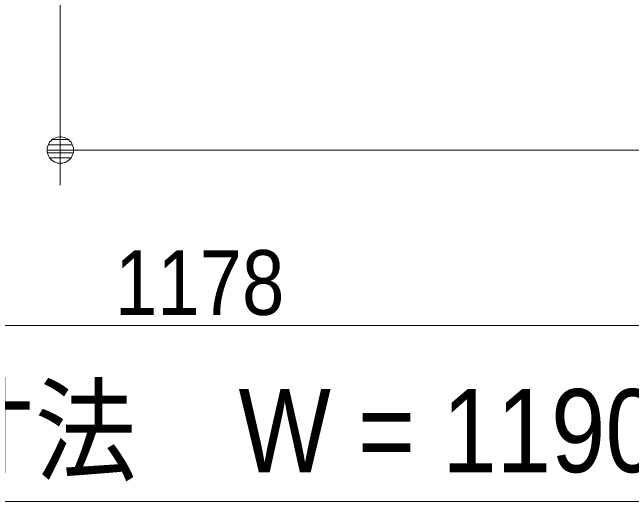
# Model space of a CAD drawing. Units: millimetres, scale not verified. Extents: x -4547 to 4547, y -2284 to 2284.
# Drawn here: x -2618.5 to -2354.7, y 742 to 950.4 of the extents above; entities that cross this region are included whole.
import ezdxf
from ezdxf.enums import TextEntityAlignment as Align

# ---------------------------------------------------------------- set-up
doc = ezdxf.new("R2010")
doc.units = ezdxf.units.MM
doc.header["$LTSCALE"] = 20
doc.layers.add('0-2_0', color=7, linetype='Continuous', lineweight=9)
doc.layers.add('0-4_2寸法-1', color=7, linetype='Continuous', lineweight=9)
doc.styles.add('ＭＳ Ｐゴシック', font='')
doc.styles.get('ＭＳ Ｐゴシック').set_extended_font_data('MS PGothic')

# ---------------------------------------------------------------- blocks, each defined once
blk = doc.blocks.new('_Dot')
at = {"layer": '0-2_0'}
for p, q in [((7.99, 6), (-7.99, 6)), ((-10, 0), (-20, 0)), ((9.78, 2), (-9.78, 2)), ((9.16, -3.98), (-9.16, -3.98)), ((6, -7.98), (-6, -7.98))]:
    blk.add_line(p, q, dxfattribs=at)
for points in [[(10, 0), (9.92, 1.25), (9.69, 2.49), (9.3, 3.68), (8.76, 4.82), (8.09, 5.88), (7.29, 6.85), (6.37, 7.71), (5.36, 8.44), (4.26, 9.05), (3.09, 9.51), (1.87, 9.82), (0.63, 9.98), (-0.63, 9.98), (-1.87, 9.82), (-3.09, 9.51), (-4.26, 9.05), (-5.36, 8.44), (-6.37, 7.71), (-7.29, 6.85), (-8.09, 5.88), (-8.76, 4.82), (-9.3, 3.68), (-9.69, 2.49), (-9.92, 1.25), (-10, 0), (0, 0)], [(-10, 0), (-9.92, -1.25), (-9.69, -2.49), (-9.3, -3.68), (-8.76, -4.82), (-8.09, -5.88), (-7.29, -6.85), (-6.37, -7.71), (-5.36, -8.44), (-4.26, -9.05), (-3.09, -9.51), (-1.87, -9.82), (-0.63, -9.98), (0.63, -9.98), (1.87, -9.82), (3.09, -9.51), (4.26, -9.05), (5.36, -8.44), (6.37, -7.71), (7.29, -6.85), (8.09, -5.88), (8.76, -4.82), (9.3, -3.68), (9.69, -2.49), (9.92, -1.25), (10, 0), (0, 0)]]:
    blk.add_lwpolyline(points, close=True, dxfattribs=at)

msp = doc.modelspace()

# ---------------------------------------------------------------- linework, layer by layer
at = {"layer": '0-4_2寸法-1'}
for p, q in [((-2598.08, 1079.5), (-2598.08, 876.77)), ((-2586.82, 891.77), (-1686.88, 891.77)), ((-3426.87, 817), (-1646.88, 817)), ((-3456.87, 742), (-1616.88, 742))]:
    msp.add_line(p, q, dxfattribs=at)

# ---------------------------------------------------------------- block references
at = {"layer": '0-4_2寸法-1', "xscale": 0.5627563, "yscale": 0.5627563, "rotation": 180}
msp.add_blockref('_Dot', (-2598.08, 891.77), dxfattribs=at)

# ---------------------------------------------------------------- texts
at = {"layer": '0-4_2寸法-1', "style": 'ＭＳ Ｐゴシック', "width": 0.9}
for s, height, p in [('1178', 27.57, (-2574.84, 813.28)), ('枠外寸法\u3000W = 1190', 35.38, (-2739.29, 743.92))]:
    msp.add_text(s, height=height, dxfattribs=at).set_placement(p, align=Align.BOTTOM_LEFT)

doc.saveas('drawing.dxf')
